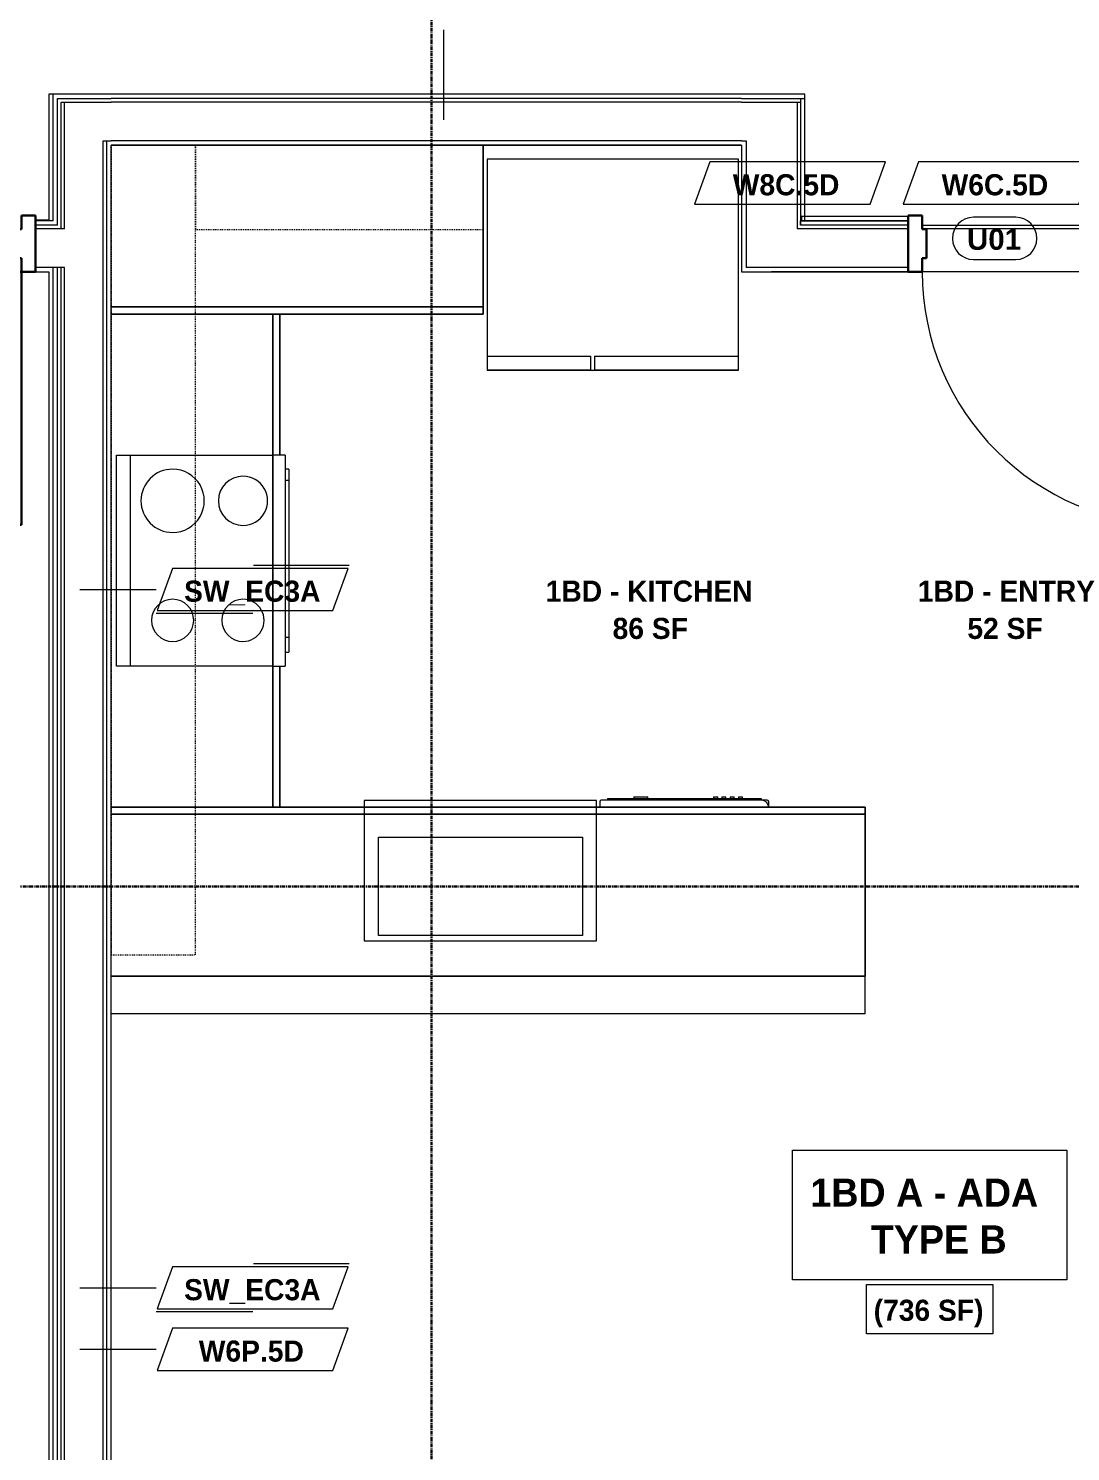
# Model space of a CAD drawing. Header units: inches. Extents: x -4058 to -1781, y 9814 to 12264.
# Drawn here: x -3211.6 to -3063.5, y 11454.9 to 11657.2 of the extents above; entities that cross this region are included whole.
import ezdxf

# ---------------------------------------------------------------- set-up
doc = ezdxf.new("R2010")
doc.units = ezdxf.units.IN
doc.header["$MEASUREMENT"] = 0
doc.linetypes.add('Dash', pattern=[0.25, 0.125, -0.125])
doc.linetypes.add('Grid Line 1_2_', pattern=[0.875, 0.5, -0.125, 0.125, -0.125])
for name, color, linetype, lineweight in [('0-1', 7, 'Continuous', 5), ('0-3', 8, 'Continuous', 9), ('A-AREA-IDEN', 2, 'Continuous', 9), ('A-DOOR-1', 7, 'Continuous', 9), ('A-DOOR-2', 10, 'Continuous', 30), ('A-DOOR-FRAM-2', 10, 'Continuous', 30), ('A-DOOR-IDEN', 31, 'Continuous', 9), ('A-FLOR-1', 7, 'Continuous', 9), ('A-FLOR-2', 192, 'Continuous', 9), ('A-WALL-2', 250, 'Continuous', 18), ('A-WALL-3', 113, 'Continuous', 9), ('A-WALL-IDEN', 211, 'Continuous', 9), ('I-WALL-1', 7, 'Continuous', 9), ('P-SANR-FIXT', 6, 'Continuous', 9), ('Q-CASE', 31, 'Continuous', 9), ('Q-CASE-HDLN', 31, 'Dash', 9), ('Q-SPCQ', 91, 'Continuous', 9), ('S-GRID-1', 1, 'Grid Line 1_2_', 30)]:
    doc.layers.add(name, color=color, linetype=linetype, lineweight=lineweight)
doc.styles.add('Arial_B', font='arialbd.ttf', dxfattribs={"height": 3})
doc.styles.add('Century Gothic_B', font='GOTHICB.TTF', dxfattribs={"height": 3})
doc.styles.add('Century Gothic_B_1', font='GOTHICB.TTF', dxfattribs={"height": 4})

# ---------------------------------------------------------------- blocks, each defined once
blk = doc.blocks.new('CTR - 1st Phase - Shell_rvt-1-UNITS PLANS - 3RD FLOOR')
at = {"layer": 'A-FLOR-1'}
for p, q in [((-3208.76, 11629.94), (-3210.64, 11629.94)), ((-3084.57, 11629.24), (-3048.57, 11629.24)), ((-3048.57, 11628.74), (-3084.57, 11628.74))]:
    blk.add_line(p, q, dxfattribs=at)
blk = doc.blocks.new('HOLLOW METAL - UNIT DOOR-2191977-UNITS PLANS - 3RD FLOOR')
at = {"layer": 'A-DOOR-1'}
blk.add_arc((18, -3.875), 36, 180, 270, dxfattribs=at)
at = {"layer": 'A-DOOR-2'}
for p, q in [((16.25, -3.875), (18, -3.875)), ((16.25, -39.875), (16.25, -3.875)), ((18, -3.875), (18, -39.875)), ((18, -39.875), (16.25, -39.875))]:
    blk.add_line(p, q, dxfattribs=at)
at = {"layer": 'A-DOOR-FRAM-2'}
for p, q in [((-20, 4.125), (-18, 4.125)), ((-20, -3.875), (-20, 4.125)), ((-18, 4.125), (-18, 2.1875)), ((18, 4.125), (20, 4.125)), ((18, 2.1875), (18, 4.125)), ((20, 4.125), (20, -3.875)), ((-18, 2.1875), (-17.375, 2.1875)), ((-17.375, 2.1875), (-17.375, -1.9375)), ((17.375, 2.1875), (18, 2.1875)), ((17.375, -1.9375), (17.375, 2.1875)), ((-18, -1.9375), (-18, -3.875)), ((-17.375, -1.9375), (-18, -1.9375)), ((18, -1.9375), (17.375, -1.9375)), ((18, -3.875), (18, -1.9375)), ((-18, -3.875), (-20, -3.875)), ((20, -3.875), (18, -3.875))]:
    blk.add_line(p, q, dxfattribs=at)
blk = doc.blocks.new('CTR - 1st Phase - Common Walls_rvt-1-UNITS PLANS - 3RD FLOOR')
at = {"layer": 'A-WALL-2'}
for p, q in [((-3208.14, 11629.86), (-3208.14, 11647.86)), ((-3207.51, 11629.24), (-3207.51, 11647.24)), ((-3207.51, 11647.24), (-3207.01, 11647.24)), ((-3207.01, 11647.24), (-3199.89, 11647.24)), ((-3207.01, 11628.74), (-3207.01, 11646.74)), ((-3207.01, 11646.74), (-3206.51, 11646.74)), ((-3206.51, 11628.74), (-3206.51, 11646.74)), ((-3206.51, 11646.74), (-3201.01, 11646.74)), ((-3201.01, 11646.74), (-3199.89, 11646.74)), ((-3110.24, 11647.24), (-3199.89, 11647.24)), ((-3110.24, 11646.74), (-3199.89, 11646.74)), ((-3110.24, 11647.24), (-3101.86, 11647.24)), ((-3110.24, 11646.74), (-3109.61, 11646.74)), ((-3109.61, 11646.74), (-3102.36, 11646.74)), ((-3102.36, 11646.74), (-3101.86, 11646.74)), ((-3102.36, 11646.74), (-3102.36, 11628.74)), ((-3101.86, 11647.24), (-3101.24, 11647.24)), ((-3101.86, 11647.24), (-3101.86, 11646.74)), ((-3101.86, 11647.24), (-3101.86, 11646.74)), ((-3101.86, 11646.74), (-3101.86, 11629.86)), ((-3201.01, 11255.64), (-3201.01, 11641.24)), ((-3201.01, 11641.24), (-3200.51, 11641.24)), ((-3200.51, 11255.64), (-3200.51, 11641.24)), ((-3200.51, 11641.24), (-3199.89, 11641.24)), ((-3110.24, 11641.24), (-3199.89, 11641.24)), ((-3110.24, 11641.24), (-3109.61, 11641.24)), ((-3109.61, 11641.24), (-3109.61, 11623.24)), ((-3208.76, 11629.24), (-3210.64, 11629.24)), ((-3208.14, 11629.86), (-3208.76, 11629.86)), ((-3208.14, 11629.24), (-3208.76, 11629.24)), ((-3207.51, 11629.24), (-3208.14, 11629.24)), ((-3101.24, 11629.86), (-3101.86, 11629.86)), ((-3101.86, 11629.24), (-3101.86, 11629.86)), ((-3101.86, 11629.86), (-3101.86, 11629.24)), ((-3101.24, 11629.24), (-3101.86, 11629.24)), ((-3086.57, 11629.24), (-3101.24, 11629.24)), ((-3208.76, 11628.74), (-3210.64, 11628.74)), ((-3207.51, 11628.74), (-3208.76, 11628.74)), ((-3207.01, 11628.74), (-3207.51, 11628.74)), ((-3206.51, 11628.74), (-3207.01, 11628.74)), ((-3101.86, 11628.74), (-3102.36, 11628.74)), ((-3101.24, 11628.74), (-3101.86, 11628.74)), ((-3086.57, 11628.74), (-3101.24, 11628.74)), ((-3208.76, 11623.24), (-3210.64, 11623.24)), ((-3208.14, 11623.24), (-3208.76, 11623.24)), ((-3208.14, 11255.64), (-3208.14, 11623.24)), ((-3207.51, 11623.24), (-3208.14, 11623.24)), ((-3207.51, 11255.64), (-3207.51, 11623.24)), ((-3207.01, 11623.24), (-3207.51, 11623.24)), ((-3207.01, 11255.64), (-3207.01, 11623.24)), ((-3206.51, 11623.24), (-3207.01, 11623.24)), ((-3206.51, 11255.64), (-3206.51, 11623.24)), ((-3102.36, 11623.24), (-3109.61, 11623.24)), ((-3101.24, 11623.24), (-3102.36, 11623.24)), ((-3086.57, 11623.24), (-3101.24, 11623.24))]:
    blk.add_line(p, q, dxfattribs=at)
at = {"layer": 'I-WALL-1'}
for p, q in [((-3208.76, 11647.86), (-3208.76, 11629.86)), ((-3207.51, 11647.86), (-3208.76, 11647.86)), ((-3199.89, 11647.86), (-3207.51, 11647.86)), ((-3110.24, 11647.86), (-3199.89, 11647.86)), ((-3101.24, 11647.86), (-3110.24, 11647.86)), ((-3101.24, 11647.24), (-3101.24, 11647.86)), ((-3101.24, 11629.86), (-3101.24, 11647.24)), ((-3199.89, 11255.64), (-3199.89, 11640.61)), ((-3199.89, 11640.61), (-3110.24, 11640.61)), ((-3110.24, 11640.61), (-3110.24, 11622.61)), ((-3208.76, 11629.86), (-3210.64, 11629.86)), ((-3086.57, 11630.49), (-3101.74, 11630.49)), ((-3101.74, 11630.49), (-3101.74, 11629.86)), ((-3101.74, 11629.86), (-3086.57, 11629.86)), ((-3086.57, 11629.86), (-3101.24, 11629.86)), ((-3210.64, 11622.61), (-3208.76, 11622.61)), ((-3208.76, 11622.61), (-3208.76, 11255.64)), ((-3110.24, 11622.61), (-3109.61, 11622.61)), ((-3109.61, 11622.61), (-3101.24, 11622.61)), ((-3101.24, 11622.61), (-3086.57, 11622.61))]:
    blk.add_line(p, q, dxfattribs=at)
at = {"layer": '0-3'}
for p in [(-3230.64, 11626.49), (-3066.57, 11626.49)]:
    blk.add_blockref('HOLLOW METAL - UNIT DOOR-2191977-UNITS PLANS - 3RD FLOOR', p, dxfattribs=at)
blk = doc.blocks.new('CTR - 1st Phase - Structure_rvt-1-UNITS PLANS - 3RD FLOOR')
at = {"layer": 'S-GRID-1'}
for p, q in [((-3154.32, 9814.03), (-3154.32, 12247.5)), ((-1781.27, 11535.19), (-4041.78, 11535.19))]:
    blk.add_line(p, q, dxfattribs=at)
blk = doc.blocks.new('OD_CW_Upper Cabinet - OD_CW_Upper Cabinet-4366995-UNITS PLANS - 3RD FLOOR')
at = {"layer": 'Q-CASE-HDLN'}
for p, q in [((115.86, 24), (0.74, 24)), ((0.74, 24), (0.74, 12)), ((115.86, 12), (115.86, 24)), ((0.74, 12), (115.86, 12))]:
    blk.add_line(p, q, dxfattribs=at)
blk = doc.blocks.new('OD_CW_Base Cabinet - OD_CW_Base Cabinet-4366117-UNITS PLANS - 3RD FLOOR')
at = {"layer": 'Q-CASE'}
for p, q in [((70.86, 0), (70.86, 24)), ((70.86, 24), (70.86, 1)), ((0.74, 1), (20.8, 1)), ((20.8, 1), (0.74, 1)), ((0.74, 0), (20.8, 0)), ((20.8, 0), (0.74, 0)), ((50.8, 1), (70.86, 1)), ((70.86, 1), (50.8, 1)), ((50.8, 0), (70.86, 0)), ((70.86, 0), (50.8, 0)), ((70.86, 1), (70.86, 0))]:
    blk.add_line(p, q, dxfattribs=at)
blk = doc.blocks.new('OD_CW_Base Cabinet - OD_CW_Base Cabinet-4366118-UNITS PLANS - 3RD FLOOR')
at = {"layer": 'Q-CASE'}
for p, q in [((0.74, 24), (0.74, 0)), ((107.93, 24), (0.74, 24)), ((0.74, 0), (107.93, 0))]:
    blk.add_line(p, q, dxfattribs=at)
blk = doc.blocks.new('OD_CW_Upper Cabinet - OD_CW_Upper Cabinet-4366996-UNITS PLANS - 3RD FLOOR')
at = {"layer": 'Q-CASE-HDLN'}
for p, q in [((41.64, 24), (0.74, 24)), ((0.74, 24), (0.74, 12)), ((41.64, 12), (41.64, 24)), ((0.74, 12), (41.64, 12))]:
    blk.add_line(p, q, dxfattribs=at)
blk = doc.blocks.new('OD_CW_Base Cabinet - OD_CW_Base Cabinet-4366120-UNITS PLANS - 3RD FLOOR')
at = {"layer": 'Q-CASE'}
for p, q in [((53.64, 24), (0.74, 24)), ((0.74, 24), (53.64, 24)), ((53.64, 0), (53.64, 24)), ((53.64, 24), (53.64, 1)), ((0.74, 1), (53.64, 1)), ((53.64, 1), (0.74, 1)), ((0.74, 0), (53.64, 0)), ((53.64, 0), (0.74, 0)), ((53.64, 1), (53.64, 0))]:
    blk.add_line(p, q, dxfattribs=at)
blk = doc.blocks.new('Refrigerator_-_Side-by-Side_6047 - 36_ X 30_-345559-UNITS PLANS - 3RD FLOOR')
at = {"layer": 'Q-SPCQ'}
for p, q in [((17.87, 14.42), (-17.88, 14.42)), ((-17.88, 14.42), (-17.88, -15.58)), ((17.87, -15.58), (17.87, 14.42)), ((-17.88, -13.58), (-3.13, -13.58)), ((-17.88, -13.58), (-17.88, -15.58)), ((-3.13, -15.58), (-3.13, -13.58)), ((-2.63, -13.58), (17.87, -13.58)), ((-2.63, -13.58), (-2.63, -15.58)), ((17.87, -15.58), (17.87, -13.58)), ((-17.88, -15.58), (17.87, -15.58)), ((-3.13, -15.58), (-17.88, -15.58)), ((17.87, -15.58), (-2.63, -15.58))]:
    blk.add_line(p, q, dxfattribs=at)
blk = doc.blocks.new('Dishwasher_15404 - 34_ counter-3395311-UNITS PLANS - 3RD FLOOR')
at = {"layer": 'Q-SPCQ'}
for p, q in [((23.68, 0), (22.88, 0)), ((23.87, -22.93), (23.87, -0.2)), ((24.12, -1.09), (23.87, -1.09)), ((24.12, -1.09), (24.12, -22.91)), ((24.37, -4.82), (24.12, -4.82)), ((24.37, -4.82), (24.37, -5.81)), ((24.37, -5.81), (24.37, -6.79)), ((24.12, -6.79), (24.37, -6.79)), ((24.37, -16.15), (24.12, -16.15)), ((24.37, -16.15), (24.37, -16.74)), ((24.12, -16.74), (24.37, -16.74)), ((24.37, -17.33), (24.12, -17.33)), ((24.12, -17.92), (24.37, -17.92)), ((24.37, -17.33), (24.37, -17.92)), ((24.37, -18.51), (24.12, -18.51)), ((24.12, -19.1), (24.37, -19.1)), ((24.37, -19.69), (24.12, -19.69)), ((24.37, -18.51), (24.37, -19.1)), ((24.37, -19.69), (24.37, -20.28)), ((24.12, -20.28), (24.37, -20.28)), ((22.88, -24), (23.68, -24)), ((24.12, -22.91), (23.87, -22.91)), ((23.87, -23.8), (23.87, -22.93))]:
    blk.add_line(p, q, dxfattribs=at)
for centre, radius, start, end in [((23.68, -0.2), 0.197, 360, 90), ((23.68, -0.2), 0.197, 15, 75), ((22.8, -22.93), 1.07, 273.885, 0), ((23.68, -23.8), 0.197, 270, 0)]:
    blk.add_arc(centre, radius, start, end, dxfattribs=at)
blk = doc.blocks.new('Range - 24_ x 30_-3317832-UNITS PLANS - 3RD FLOOR')
at = {"layer": 'Q-SPCQ'}
for p, q in [((2, 0.5), (3.61, 0.5)), ((2, 0.5), (2, 0)), ((3.61, 0.5), (25.87, 0.5)), ((3.61, 0.5), (3.61, 0)), ((25.87, 0), (25.87, 0.5)), ((25.87, 0.5), (28, 0.5)), ((28, 0), (28, 0.5)), ((0, 0), (30, 0)), ((0, 0), (0, -1.75)), ((0, -1.75), (30, -1.75)), ((0, -22), (0, -1.75)), ((30, -1.75), (0, -1.75)), ((30, -1.75), (30, 0)), ((30, -1.75), (30, -22)), ((0, -24), (0, -22)), ((30, -22), (0, -22)), ((30, -22), (30, -24)), ((30, -24), (0, -24))]:
    blk.add_line(p, q, dxfattribs=at)
for centre, radius, start, end in [((6.5, -6), 3.5, 360, 180), ((23.5, -6), 3, 360, 180), ((6.5, -6), 3.5, 180, 360), ((23.5, -6), 3, 180, 360), ((6.5, -16), 4.5, 360, 180), ((23.5, -16), 3, 0, 180), ((6.5, -16), 4.5, 180, 360), ((23.5, -16), 3, 180, 360)]:
    blk.add_arc(centre, radius, start, end, dxfattribs=at)
blk = doc.blocks.new('Stainless Steel Farmhous Kitchen Sink - Stainless Steel Farmhous Kitchen Sink-4315883-UNITS PLANS - 3RD FLOOR')
at = {"layer": 'P-SANR-FIXT'}
for p, q in [((-33, 22.2), (-33, 2.25)), ((0, 22.2), (-33, 22.2)), ((0, 2.25), (0, 22.2)), ((-31, 3), (-31, 16.96)), ((-31, 16.96), (-2, 16.96)), ((-2, 16.96), (-2, 3)), ((-33, 2.25), (0, 2.25)), ((-2, 3), (-31, 3))]:
    blk.add_line(p, q, dxfattribs=at)
blk = doc.blocks.new('Wall Tag - Shear Wall-3956451-UNITS PLANS - 3RD FLOOR')
at = {"layer": 'A-WALL-IDEN'}
for p, q in [((-0.3561, 0.0937), (-0.4244, -0.0937)), ((0.4244, 0.0937), (-0.3561, 0.0937)), ((0.4291, 0.1068), (0.0033, 0.1068)), ((0.3561, -0.0937), (0.4244, 0.0937)), ((0, -0.1068), (-0.4291, -0.1068)), ((-0.4244, -0.0937), (0.3561, -0.0937))]:
    blk.add_line(p, q, dxfattribs=at)
blk = doc.blocks.new('Wall Tag - Arch Wall-3956453-UNITS PLANS - 3RD FLOOR')
at = {"layer": 'A-WALL-IDEN'}
for p, q in [((-0.3561, 0.0937), (-0.4244, -0.0937)), ((0.4244, 0.0937), (-0.3561, 0.0937)), ((0.3561, -0.0937), (0.4244, 0.0937)), ((-0.4244, -0.0937), (0.3561, -0.0937))]:
    blk.add_line(p, q, dxfattribs=at)
blk = doc.blocks.new('Door Tag - Type Mark-2601225-UNITS PLANS - 3RD FLOOR')
at = {"layer": 'A-DOOR-IDEN'}
for p, q in [((0.09375, 0.09375), (-0.09375, 0.09375)), ((-0.09375, -0.09375), (0.09375, -0.09375))]:
    blk.add_line(p, q, dxfattribs=at)
for centre, start, end in [((-0.09375, 0), 90, 270), ((0.09375, 0), 270, 90)]:
    blk.add_arc(centre, 0.09375, start, end, dxfattribs=at)

msp = doc.modelspace()

# ---------------------------------------------------------------- linework, layer by layer
at = {"layer": 'A-AREA-IDEN', "flags": 128}
for points in [[(-3103.03, 11497.74), (-3063.99, 11497.74), (-3063.99, 11479.29), (-3103.03, 11479.29)], [(-3092.47, 11478.62), (-3074.55, 11478.62), (-3074.55, 11471.61), (-3092.47, 11471.61)]]:
    msp.add_lwpolyline(points, close=True, dxfattribs=at)
at = {"layer": 'A-FLOR-2'}
for p, q in [((-3110.24, 11640.61), (-3146.99, 11640.61)), ((-3050.32, 11622.61), (-3105.99, 11622.61))]:
    msp.add_line(p, q, dxfattribs=at)
at = {"layer": 'A-WALL-3'}
for p, q in [((-3199.89, 11522.48), (-3092.7, 11522.48)), ((-3092.7, 11517.11), (-3092.7, 11522.48)), ((-3092.7, 11517.11), (-3199.89, 11517.11))]:
    msp.add_line(p, q, dxfattribs=at)
at = {"layer": 'A-WALL-IDEN'}
for p, q in [((-3152.58, 11644.24), (-3152.58, 11657.01)), ((-3204.32, 11577.45), (-3193.48, 11577.45)), ((-3204.32, 11478.14), (-3193.48, 11478.14)), ((-3204.32, 11469.4), (-3193.48, 11469.4))]:
    msp.add_line(p, q, dxfattribs=at)
at = {"layer": 'Q-CASE'}
for p, q in [((-3199.89, 11546.48), (-3092.7, 11546.48)), ((-3092.7, 11546.48), (-3092.7, 11545.48)), ((-3199.89, 11545.48), (-3092.7, 11545.48)), ((-3092.7, 11545.48), (-3199.89, 11545.48)), ((-3092.7, 11545.48), (-3092.7, 11522.48)), ((-3092.7, 11522.48), (-3199.89, 11522.48))]:
    msp.add_line(p, q, dxfattribs=at)

# ---------------------------------------------------------------- block references
at = {"layer": '0-1'}
for name in ['CTR - 1st Phase - Structure_rvt-1-UNITS PLANS - 3RD FLOOR', 'CTR - 1st Phase - Shell_rvt-1-UNITS PLANS - 3RD FLOOR', 'CTR - 1st Phase - Common Walls_rvt-1-UNITS PLANS - 3RD FLOOR']:
    msp.add_blockref(name, (0, 0), dxfattribs=at)
at = {"layer": 'A-DOOR-IDEN', "xscale": 31.99999999999999, "yscale": 31.99999999999999, "zscale": 31.99999999999999}
msp.add_blockref('Door Tag - Type Mark-2601225-UNITS PLANS - 3RD FLOOR', (-3074.27, 11627.36), dxfattribs=at)
at = {"layer": 'A-WALL-IDEN', "xscale": 31.99999999999999, "yscale": 31.99999999999999, "zscale": 31.99999999999999}
for name, p in [('Wall Tag - Arch Wall-3956453-UNITS PLANS - 3RD FLOOR', (-3103.36, 11635.24)), ('Wall Tag - Arch Wall-3956453-UNITS PLANS - 3RD FLOOR', (-3073.68, 11635.24)), ('Wall Tag - Shear Wall-3956451-UNITS PLANS - 3RD FLOOR', (-3179.75, 11577.45)), ('Wall Tag - Shear Wall-3956451-UNITS PLANS - 3RD FLOOR', (-3179.75, 11478.14)), ('Wall Tag - Arch Wall-3956453-UNITS PLANS - 3RD FLOOR', (-3179.75, 11469.4))]:
    msp.add_blockref(name, p, dxfattribs=at)
at = {"layer": 'P-SANR-FIXT'}
msp.add_blockref('Stainless Steel Farmhous Kitchen Sink - Stainless Steel Farmhous Kitchen Sink-4315883-UNITS PLANS - 3RD FLOOR', (-3130.89, 11525.25), dxfattribs=at)
at = {"layer": 'Q-CASE'}
for name, p, rotation in [('OD_CW_Upper Cabinet - OD_CW_Upper Cabinet-4366995-UNITS PLANS - 3RD FLOOR', (-3175.89, 11524.75), 89.99999999999518), ('OD_CW_Base Cabinet - OD_CW_Base Cabinet-4366117-UNITS PLANS - 3RD FLOOR', (-3175.89, 11545.75), 89.9999999999995), ('OD_CW_Base Cabinet - OD_CW_Base Cabinet-4366118-UNITS PLANS - 3RD FLOOR', (-3091.96, 11546.48), 180)]:
    msp.add_blockref(name, p, dxfattribs=dict(at, rotation=rotation))
for name, p in [('OD_CW_Base Cabinet - OD_CW_Base Cabinet-4366120-UNITS PLANS - 3RD FLOOR', (-3200.62, 11616.61)), ('OD_CW_Upper Cabinet - OD_CW_Upper Cabinet-4366996-UNITS PLANS - 3RD FLOOR', (-3188.62, 11616.61))]:
    msp.add_blockref(name, p, dxfattribs=at)
at = {"layer": 'Q-SPCQ'}
msp.add_blockref('Refrigerator_-_Side-by-Side_6047 - 36_ X 30_-345559-UNITS PLANS - 3RD FLOOR', (-3128.55, 11624.19), dxfattribs=at)
for name, p, rotation in [('Range - 24_ x 30_-3317832-UNITS PLANS - 3RD FLOOR', (-3175.14, 11596.55), 269.9999999999981), ('Dishwasher_15404 - 34_ counter-3395311-UNITS PLANS - 3RD FLOOR', (-3130.39, 11523.61), 89.99999999999788)]:
    msp.add_blockref(name, p, dxfattribs=dict(at, rotation=rotation))

# ---------------------------------------------------------------- texts
at = {"layer": 'A-AREA-IDEN', "attachment_point": 1}
for s, insert, char_height, width, style in [('1BD - KITCHEN', (-3138.1, 11578.71), 3, 35.451, 'Century Gothic_B'), ('1BD - ENTRY', (-3085.19, 11578.71), 3, 29.492, 'Century Gothic_B'), ('86 SF', (-3128.59, 11573.41), 3, 12.423, 'Century Gothic_B'), ('52 SF', (-3078.15, 11573.41), 3, 12.423, 'Century Gothic_B'), ('1BD A - ADA', (-3100.47, 11493.68), 4, 41.006, 'Century Gothic_B_1'), ('TYPE B', (-3091.88, 11487.02), 4, 20.301, 'Century Gothic_B_1'), ('(736 SF)', (-3091.47, 11476.45), 3, 19.19, 'Century Gothic_B')]:
    msp.add_mtext(s, dxfattribs=dict(at, insert=insert, char_height=char_height, width=width, style=style))
at = {"layer": 'A-DOOR-IDEN', "insert": (-3078.2, 11628.74), "char_height": 3, "width": 9.393, "attachment_point": 1, "style": 'Arial_B'}
msp.add_mtext('U01', dxfattribs=at)
at = {"layer": 'A-WALL-IDEN', "char_height": 3, "attachment_point": 1, "style": 'Century Gothic_B'}
for s, insert, width in [('W8C.5D', (-3111.5, 11636.49), 19.594), ('W6C.5D', (-3081.81, 11636.49), 19.594), ('SW_EC3A', (-3189.51, 11578.7), 23.533), ('SW_EC3A', (-3189.51, 11479.38), 23.533), ('W6P.5D', (-3187.42, 11470.65), 18.483)]:
    msp.add_mtext(s, dxfattribs=dict(at, insert=insert, width=width))

doc.saveas('drawing.dxf')
